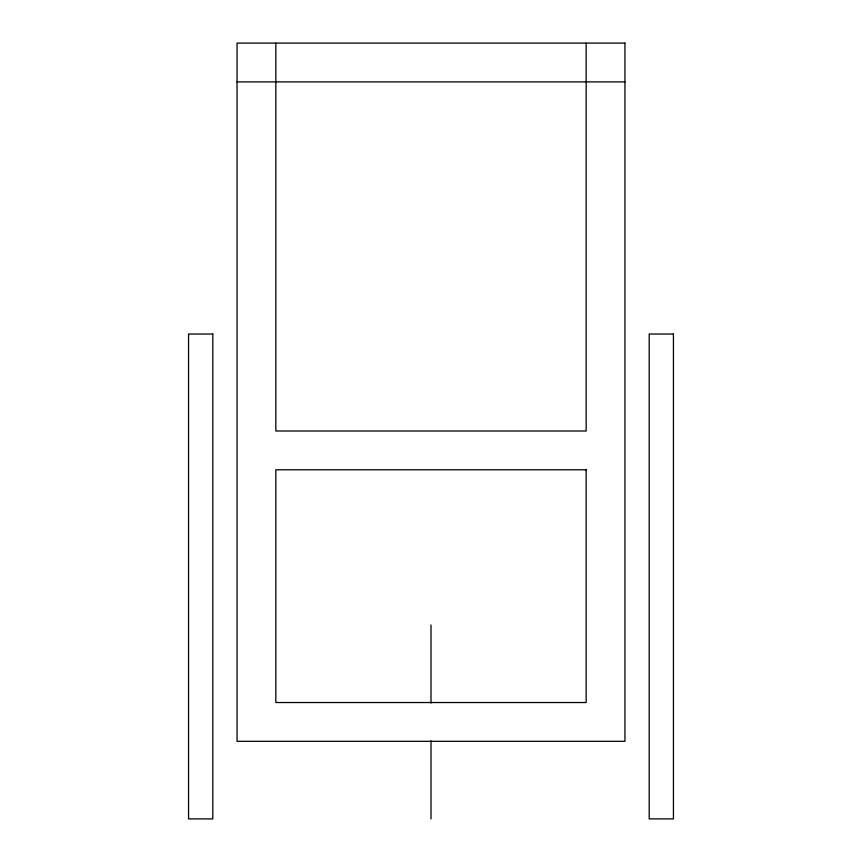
<?xml version="1.0" encoding="UTF-8"?>
<svg xmlns="http://www.w3.org/2000/svg" width="862" height="862" viewBox="0 0 862 862"><rect width="100%" height="100%" fill="white"/><g stroke="black" fill="none" stroke-linecap="round" stroke-linejoin="round"><path stroke-width="1.29" d="M237.05 81.89L624.95 81.89M586.16 43.1L586.16 431L275.84 431L275.84 43.1M431 624.95L431 703.069M431 740.781L431 818.9M624.95 43.1L237.05 43.1L237.05 741.32L624.95 741.32L624.95 43.1M212.806 334.025L188.562 334.025L188.562 818.9L212.806 818.9L212.806 334.025M673.437 334.025L649.194 334.025L649.194 818.9L673.437 818.9L673.437 334.025M586.16 469.79L275.84 469.79L275.84 702.53L586.16 702.53L586.16 469.79"/></g></svg>
